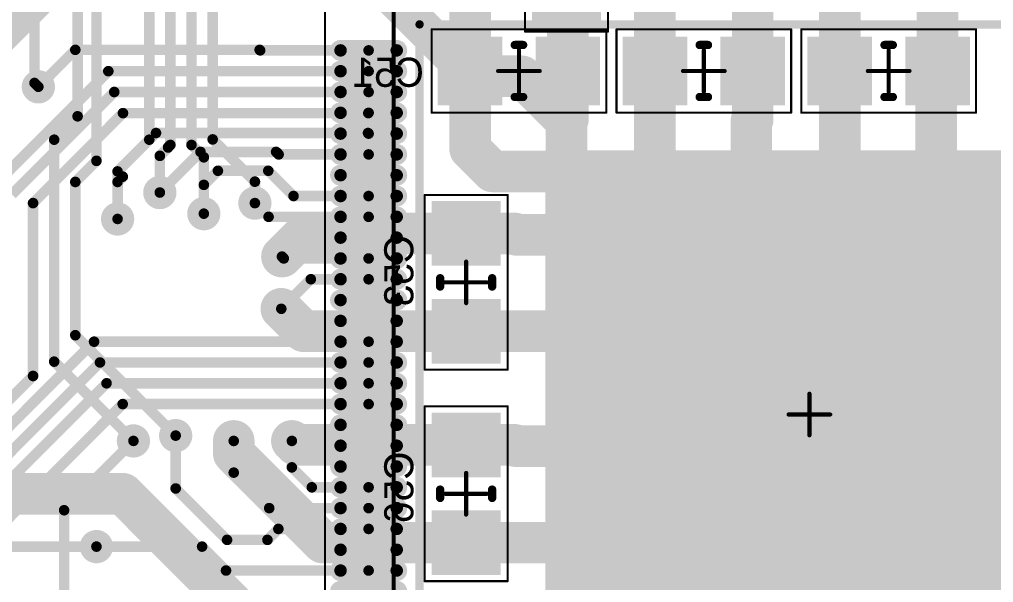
# Model space of a CAD drawing. Header units: millimetres. Extents: x 37 to 246, y 26 to 184.
# Drawn here: x 123.24 to 146.67, y 122.33 to 135.86 of the extents above; entities that cross this region are included whole.
import ezdxf

# ---------------------------------------------------------------- set-up
doc = ezdxf.new("R2010")
doc.units = ezdxf.units.MM
for name, color, linetype in [('BottomLayer', 5, 'Continuous'), ('BottomOverlay', 54, 'Continuous'), ('BottomPaste', 16, 'Continuous'), ('BottomSolder', 6, 'Continuous'), ('Mechanical13', 56, 'Continuous'), ('Mechanical15', 56, 'Continuous'), ('MultiLayer', 9, 'Continuous'), ('TopLayer', 1, 'Continuous'), ('TopOverlay', 2, 'Continuous'), ('TopPaste', 8, 'Continuous'), ('TopSolder', 216, 'Continuous'), ('ViaHoleLayer', 16, 'Continuous')]:
    doc.layers.add(name, color=color, linetype=linetype)

msp = doc.modelspace()

# ---------------------------------------------------------------- linework, layer by layer
at = {"layer": 'BottomLayer'}
for points, const_width in [([(126.873, 132.842), (126.873, 149.86)], 0.254), ([(127.381, 132.842), (127.381, 148.844)], 0.254), ([(123.606, 134.331), (123.606, 148.609)], 0.254), ([(127.889, 132.976), (127.889, 147.828)], 0.254), ([(126.365, 132.969), (126.365, 147.32)], 0.254), ([(125.095, 132.461), (125.095, 146.05)], 0.254), ([(124.641, 133.531), (124.641, 142.259)], 0.254), ([(145.32, 134.62), (145.32, 139.541)], 1), ([(140.875, 134.62), (140.875, 138.652)], 1), ([(138.525, 134.62), (138.525, 138.208)], 1), ([(142.97, 134.62), (142.97, 138.144)], 1), ([(134.08, 134.62), (134.08, 136.375)], 1), ([(136.43, 134.62), (136.43, 136.461)], 1), ([(134.08, 132.747), (134.08, 134.62)], 1), ([(136.43, 133.447), (136.43, 134.62)], 1), ([(138.525, 131.731), (138.525, 134.62)], 1), ([(140.875, 133.447), (140.875, 134.62)], 1), ([(142.97, 131.54), (142.97, 134.62)], 1), ([(145.288, 133.415), (145.288, 134.62)], 1), ([(123.606, 134.331), (123.698, 134.239)], 0.254), ([(136.398, 133.415), (136.43, 133.447)], 1), ([(140.843, 133.415), (140.875, 133.447)], 1), ([(124.079, 132.969), (124.641, 133.531)], 0.254), ([(124.079, 127.635), (124.079, 132.969)], 0.254), ([(125.603, 132.207), (126.365, 132.969)], 0.254), ([(127.889, 132.976), (128.905, 131.96)], 0.254), ([(134.08, 132.747), (134.62, 132.207)], 1), ([(126.619, 132.581), (126.819, 132.781)], 0.254), ([(126.819, 132.788), (126.873, 132.842)], 0.254), ([(126.819, 132.781), (126.819, 132.788)], 0.254), ([(127.381, 132.842), (127.677, 132.546)], 0.254), ([(124.587, 131.953), (125.095, 132.461)], 0.254), ([(126.619, 131.699), (126.619, 132.581)], 0.254), ([(127.677, 131.191), (127.677, 132.546)], 0.254), ([(134.62, 132.207), (136.271, 132.207)], 1), ([(125.603, 132.207), (125.73, 132.08)], 0.254), ([(125.603, 131.953), (125.73, 132.08)], 0.254), ([(124.587, 128.27), (124.587, 131.953)], 0.254), ([(125.603, 131.064), (125.603, 131.953)], 0.254), ([(128.905, 131.445), (128.905, 131.96)], 0.254), ([(129.555, 130.16), (130.111, 130.715)], 1), ([(130.111, 130.715), (133.985, 130.715)], 1), ([(133.985, 130.715), (135.158, 130.715)], 1), ([(135.158, 130.715), (135.19, 130.683)], 1), ([(129.54, 128.905), (130.08, 128.365)], 1), ([(130.08, 128.365), (133.985, 128.365)], 1), ([(133.985, 128.365), (136.811, 128.365)], 1), ([(124.587, 128.27), (127, 125.857)], 0.254), ([(124.079, 127.635), (125.984, 125.73)], 0.254), ([(128.397, 125.43), (128.397, 125.73)], 1), ([(129.794, 125.73), (129.889, 125.635)], 1), ([(129.889, 125.635), (133.985, 125.635)], 1), ([(133.985, 125.635), (135.158, 125.635)], 1), ([(135.158, 125.635), (135.19, 125.603)], 1), ([(128.397, 125.43), (130.542, 123.285)], 1), ([(119.253, 124.46), (125.73, 124.46)], 1), ([(125.73, 124.46), (128.397, 121.793)], 1), ([(130.542, 123.285), (133.985, 123.285)], 1), ([(133.985, 123.285), (136.239, 123.285)], 1), ([(118.999, 123.19), (125.095, 123.19)], 0.254)]:
    msp.add_lwpolyline(points, dxfattribs=dict(at, const_width=const_width))
for points, const_width in [([(133.83, 134.62, 1), (134.33, 134.62, 1)], 0.5), ([(133.83, 134.62, 1), (134.33, 134.62, 1)], 0.5), ([(136.18, 134.62, 1), (136.68, 134.62, 1)], 0.5), ([(136.18, 134.62, 1), (136.68, 134.62, 1)], 0.5), ([(138.275, 134.62, 1), (138.775, 134.62, 1)], 0.5), ([(138.275, 134.62, 1), (138.775, 134.62, 1)], 0.5), ([(140.625, 134.62, 1), (141.125, 134.62, 1)], 0.5), ([(140.625, 134.62, 1), (141.125, 134.62, 1)], 0.5), ([(142.72, 134.62, 1), (143.22, 134.62, 1)], 0.5), ([(142.72, 134.62, 1), (143.22, 134.62, 1)], 0.5), ([(145.038, 134.62, 1), (145.538, 134.62, 1)], 0.5), ([(145.07, 134.62, 1), (145.57, 134.62, 1)], 0.5), ([(123.498, 134.239, 1), (123.898, 134.239, 1)], 0.4), ([(123.542, 134.331, 1), (123.669, 134.331, 1)], 0.127), ([(123.542, 134.331, 1), (123.669, 134.331, 1)], 0.127), ([(123.635, 134.239, 1), (123.761, 134.239, 1)], 0.127), ([(136.148, 133.415, 1), (136.648, 133.415, 1)], 0.5), ([(136.18, 133.447, 1), (136.68, 133.447, 1)], 0.5), ([(136.18, 133.447, 1), (136.68, 133.447, 1)], 0.5), ([(136.198, 133.415, 1), (136.598, 133.415, 1)], 0.4), ([(140.593, 133.415, 1), (141.093, 133.415, 1)], 0.5), ([(140.625, 133.447, 1), (141.125, 133.447, 1)], 0.5), ([(140.625, 133.447, 1), (141.125, 133.447, 1)], 0.5), ([(140.643, 133.415, 1), (141.043, 133.415, 1)], 0.4), ([(145.038, 133.415, 1), (145.538, 133.415, 1)], 0.5), ([(145.088, 133.415, 1), (145.488, 133.415, 1)], 0.4), ([(124.578, 133.531, 1), (124.705, 133.531, 1)], 0.127), ([(124.578, 133.531, 1), (124.705, 133.531, 1)], 0.127), ([(124.016, 132.969, 1), (124.142, 132.969, 1)], 0.127), ([(124.016, 132.969, 1), (124.142, 132.969, 1)], 0.127), ([(126.302, 132.969, 1), (126.428, 132.969, 1)], 0.127), ([(126.302, 132.969, 1), (126.428, 132.969, 1)], 0.127), ([(127.826, 132.976, 1), (127.953, 132.976, 1)], 0.127), ([(127.826, 132.976, 1), (127.953, 132.976, 1)], 0.127), ([(133.83, 132.747, 1), (134.33, 132.747, 1)], 0.5), ([(133.83, 132.747, 1), (134.33, 132.747, 1)], 0.5), ([(126.755, 132.788, 1), (126.882, 132.788, 1)], 0.127), ([(126.755, 132.788, 1), (126.882, 132.788, 1)], 0.127), ([(126.755, 132.781, 1), (126.882, 132.781, 1)], 0.127), ([(126.755, 132.781, 1), (126.882, 132.781, 1)], 0.127), ([(126.809, 132.842, 1), (126.936, 132.842, 1)], 0.127), ([(126.809, 132.842, 1), (126.936, 132.842, 1)], 0.127), ([(127.317, 132.842, 1), (127.445, 132.842, 1)], 0.127), ([(127.317, 132.842, 1), (127.445, 132.842, 1)], 0.127), ([(125.031, 132.461, 1), (125.159, 132.461, 1)], 0.127), ([(125.031, 132.461, 1), (125.159, 132.461, 1)], 0.127), ([(126.555, 132.581, 1), (126.683, 132.581, 1)], 0.127), ([(126.555, 132.581, 1), (126.683, 132.581, 1)], 0.127), ([(127.614, 132.546, 1), (127.741, 132.546, 1)], 0.127), ([(127.614, 132.546, 1), (127.741, 132.546, 1)], 0.127), ([(134.37, 132.207, 1), (134.87, 132.207, 1)], 0.5), ([(134.37, 132.207, 1), (134.87, 132.207, 1)], 0.5), ([(136.021, 132.207, 1), (136.521, 132.207, 1)], 0.5), ([(125.54, 132.207, 1), (125.666, 132.207, 1)], 0.127), ([(125.54, 132.207, 1), (125.666, 132.207, 1)], 0.127), ([(125.666, 132.08, 1), (125.793, 132.08, 1)], 0.127), ([(125.666, 132.08, 1), (125.793, 132.08, 1)], 0.127), ([(138.275, 131.731, 1), (138.775, 131.731, 1)], 0.5), ([(124.523, 131.953, 1), (124.65, 131.953, 1)], 0.127), ([(124.523, 131.953, 1), (124.65, 131.953, 1)], 0.127), ([(125.54, 131.953, 1), (125.666, 131.953, 1)], 0.127), ([(125.54, 131.953, 1), (125.666, 131.953, 1)], 0.127), ([(126.419, 131.699, 1), (126.819, 131.699, 1)], 0.4), ([(128.841, 131.96, 1), (128.969, 131.96, 1)], 0.127), ([(128.841, 131.96, 1), (128.969, 131.96, 1)], 0.127), ([(142.72, 131.54, 1), (143.22, 131.54, 1)], 0.5), ([(126.555, 131.699, 1), (126.683, 131.699, 1)], 0.127), ([(128.705, 131.445, 1), (129.105, 131.445, 1)], 0.4), ([(125.403, 131.064, 1), (125.803, 131.064, 1)], 0.4), ([(127.477, 131.191, 1), (127.877, 131.191, 1)], 0.4), ([(128.841, 131.445, 1), (128.969, 131.445, 1)], 0.127), ([(125.54, 131.064, 1), (125.666, 131.064, 1)], 0.127), ([(127.614, 131.191, 1), (127.741, 131.191, 1)], 0.127), ([(129.861, 130.715, 1), (130.361, 130.715, 1)], 0.5), ([(129.861, 130.715, 1), (130.361, 130.715, 1)], 0.5), ([(133.735, 130.715, 1), (134.235, 130.715, 1)], 0.5), ([(133.735, 130.715, 1), (134.235, 130.715, 1)], 0.5), ([(134.908, 130.715, 1), (135.408, 130.715, 1)], 0.5), ([(134.908, 130.715, 1), (135.408, 130.715, 1)], 0.5), ([(134.94, 130.683, 1), (135.44, 130.683, 1)], 0.5), ([(134.99, 130.683, 1), (135.39, 130.683, 1)], 0.4), ([(129.305, 130.16, 1), (129.805, 130.16, 1)], 0.5), ([(129.355, 130.16, 1), (129.755, 130.16, 1)], 0.4), ([(129.29, 128.905, 1), (129.79, 128.905, 1)], 0.5), ([(129.34, 128.905, 1), (129.74, 128.905, 1)], 0.4), ([(129.83, 128.365, 1), (130.33, 128.365, 1)], 0.5), ([(129.83, 128.365, 1), (130.33, 128.365, 1)], 0.5), ([(133.735, 128.365, 1), (134.235, 128.365, 1)], 0.5), ([(133.735, 128.365, 1), (134.235, 128.365, 1)], 0.5), ([(136.561, 128.365, 1), (137.061, 128.365, 1)], 0.5), ([(124.523, 128.27, 1), (124.65, 128.27, 1)], 0.127), ([(124.523, 128.27, 1), (124.65, 128.27, 1)], 0.127), ([(124.016, 127.635, 1), (124.142, 127.635, 1)], 0.127), ([(124.016, 127.635, 1), (124.142, 127.635, 1)], 0.127), ([(126.8, 125.857, 1), (127.2, 125.857, 1)], 0.4), ([(125.784, 125.73, 1), (126.184, 125.73, 1)], 0.4), ([(128.147, 125.73, 1), (128.647, 125.73, 1)], 0.5), ([(128.197, 125.73, 1), (128.597, 125.73, 1)], 0.4), ([(129.544, 125.73, 1), (130.044, 125.73, 1)], 0.5), ([(129.639, 125.635, 1), (130.139, 125.635, 1)], 0.5), ([(129.639, 125.635, 1), (130.139, 125.635, 1)], 0.5), ([(129.594, 125.73, 1), (129.994, 125.73, 1)], 0.4), ([(133.735, 125.635, 1), (134.235, 125.635, 1)], 0.5), ([(133.735, 125.635, 1), (134.235, 125.635, 1)], 0.5), ([(134.908, 125.635, 1), (135.408, 125.635, 1)], 0.5), ([(134.908, 125.635, 1), (135.408, 125.635, 1)], 0.5), ([(134.94, 125.603, 1), (135.44, 125.603, 1)], 0.5), ([(125.921, 125.73, 1), (126.047, 125.73, 1)], 0.127), ([(126.936, 125.857, 1), (127.064, 125.857, 1)], 0.127), ([(128.147, 125.43, 1), (128.647, 125.43, 1)], 0.5), ([(128.147, 125.43, 1), (128.647, 125.43, 1)], 0.5), ([(134.99, 125.603, 1), (135.39, 125.603, 1)], 0.4), ([(125.48, 124.46, 1), (125.98, 124.46, 1)], 0.5), ([(125.48, 124.46, 1), (125.98, 124.46, 1)], 0.5), ([(130.292, 123.285, 1), (130.792, 123.285, 1)], 0.5), ([(130.292, 123.285, 1), (130.792, 123.285, 1)], 0.5), ([(133.735, 123.285, 1), (134.235, 123.285, 1)], 0.5), ([(133.735, 123.285, 1), (134.235, 123.285, 1)], 0.5), ([(135.989, 123.285, 1), (136.489, 123.285, 1)], 0.5), ([(124.895, 123.19, 1), (125.295, 123.19, 1)], 0.4), ([(125.031, 123.19, 1), (125.159, 123.19, 1)], 0.127)]:
    msp.add_lwpolyline(points, format="xyb", close=True, dxfattribs=dict(at, const_width=const_width))
for points in [[(135.673, 135.818), (137.123, 135.818), (135.673, 137.168), (137.123, 137.168)], [(133.405, 135.345), (133.405, 133.895), (134.755, 135.345), (134.755, 133.895)], [(135.755, 135.345), (135.755, 133.895), (137.105, 135.345), (137.105, 133.895)], [(137.85, 135.345), (137.85, 133.895), (139.2, 135.345), (139.2, 133.895)], [(140.2, 135.345), (140.2, 133.895), (141.55, 135.345), (141.55, 133.895)], [(142.295, 135.345), (142.295, 133.895), (143.645, 135.345), (143.645, 133.895)], [(144.645, 135.345), (144.645, 133.895), (145.995, 135.345), (145.995, 133.895)], [(135.89, 120.015), (148.59, 120.015), (135.89, 132.715), (148.59, 132.715)], [(133.26, 130.04), (134.71, 130.04), (133.26, 131.39), (134.71, 131.39)], [(133.26, 127.69), (134.71, 127.69), (133.26, 129.04), (134.71, 129.04)], [(134.71, 126.31), (133.26, 126.31), (134.71, 124.96), (133.26, 124.96)], [(134.71, 123.96), (133.26, 123.96), (134.71, 122.61), (133.26, 122.61)]]:
    msp.add_solid(points, dxfattribs=at)
at = {"layer": 'BottomOverlay', "const_width": 0.2}
for points in [[(135.155, 135.245), (135.355, 135.245)], [(139.6, 135.245), (139.8, 135.245)], [(144.045, 135.245), (144.245, 135.245)], [(135.155, 133.995), (135.355, 133.995)], [(139.6, 133.995), (139.8, 133.995)], [(144.045, 133.995), (144.245, 133.995)], [(133.36, 129.44), (133.36, 129.64)], [(134.61, 129.44), (134.61, 129.64)], [(133.36, 124.36), (133.36, 124.56)], [(134.61, 124.36), (134.61, 124.56)]]:
    msp.add_lwpolyline(points, dxfattribs=at)
at = {"layer": 'BottomOverlay', "const_width": 0.1}
for points in [[(135.105, 135.245, 1), (135.205, 135.245, 1)], [(135.305, 135.245, 1), (135.405, 135.245, 1)], [(139.55, 135.245, 1), (139.65, 135.245, 1)], [(139.75, 135.245, 1), (139.85, 135.245, 1)], [(143.995, 135.245, 1), (144.095, 135.245, 1)], [(144.195, 135.245, 1), (144.295, 135.245, 1)], [(135.105, 133.995, 1), (135.205, 133.995, 1)], [(135.305, 133.995, 1), (135.405, 133.995, 1)], [(139.55, 133.995, 1), (139.65, 133.995, 1)], [(139.75, 133.995, 1), (139.85, 133.995, 1)], [(143.995, 133.995, 1), (144.095, 133.995, 1)], [(144.195, 133.995, 1), (144.295, 133.995, 1)], [(133.31, 129.64, 1), (133.41, 129.64, 1)], [(133.31, 129.44, 1), (133.41, 129.44, 1)], [(134.56, 129.64, 1), (134.66, 129.64, 1)], [(134.56, 129.44, 1), (134.66, 129.44, 1)], [(133.31, 124.56, 1), (133.41, 124.56, 1)], [(134.56, 124.56, 1), (134.66, 124.56, 1)], [(133.31, 124.36, 1), (133.41, 124.36, 1)], [(134.56, 124.36, 1), (134.66, 124.36, 1)]]:
    msp.add_lwpolyline(points, format="xyb", close=True, dxfattribs=at)
at = {"layer": 'BottomPaste'}
for points in [[(135.673, 135.818), (137.123, 135.818), (135.673, 137.168), (137.123, 137.168)], [(133.405, 135.345), (133.405, 133.895), (134.755, 135.345), (134.755, 133.895)], [(135.755, 135.345), (135.755, 133.895), (137.105, 135.345), (137.105, 133.895)], [(137.85, 135.345), (137.85, 133.895), (139.2, 135.345), (139.2, 133.895)], [(140.2, 135.345), (140.2, 133.895), (141.55, 135.345), (141.55, 133.895)], [(142.295, 135.345), (142.295, 133.895), (143.645, 135.345), (143.645, 133.895)], [(144.645, 135.345), (144.645, 133.895), (145.995, 135.345), (145.995, 133.895)], [(133.26, 130.04), (134.71, 130.04), (133.26, 131.39), (134.71, 131.39)], [(133.26, 127.69), (134.71, 127.69), (133.26, 129.04), (134.71, 129.04)], [(134.71, 126.31), (133.26, 126.31), (134.71, 124.96), (133.26, 124.96)], [(134.71, 123.96), (133.26, 123.96), (134.71, 122.61), (133.26, 122.61)]]:
    msp.add_solid(points, dxfattribs=at)
at = {"layer": 'BottomSolder'}
for points in [[(135.571, 135.716), (137.225, 135.716), (135.571, 137.27), (137.225, 137.27)], [(133.303, 135.447), (133.303, 133.793), (134.857, 135.447), (134.857, 133.793)], [(135.653, 135.447), (135.653, 133.793), (137.207, 135.447), (137.207, 133.793)], [(137.748, 135.447), (137.748, 133.793), (139.302, 135.447), (139.302, 133.793)], [(140.098, 135.447), (140.098, 133.793), (141.652, 135.447), (141.652, 133.793)], [(142.193, 135.447), (142.193, 133.793), (143.747, 135.447), (143.747, 133.793)], [(144.543, 135.447), (144.543, 133.793), (146.097, 135.447), (146.097, 133.793)], [(133.158, 129.938), (134.812, 129.938), (133.158, 131.492), (134.812, 131.492)], [(133.158, 127.588), (134.812, 127.588), (133.158, 129.142), (134.812, 129.142)], [(134.812, 126.412), (133.158, 126.412), (134.812, 124.858), (133.158, 124.858)], [(134.812, 124.062), (133.158, 124.062), (134.812, 122.508), (133.158, 122.508)]]:
    msp.add_solid(points, dxfattribs=at)
at = {"layer": 'Mechanical13', "const_width": 0.1}
msp.add_lwpolyline([(132.24, 116.365), (132.24, 136.365)], dxfattribs=at)
at = {"layer": 'Mechanical15'}
for points, const_width in [([(135.398, 135.568), (135.398, 139.768)], 0.05), ([(137.398, 135.568), (137.398, 139.768)], 0.05), ([(130.59, 114.715), (130.59, 138.015)], 0.05), ([(133.155, 135.62), (137.355, 135.62)], 0.05), ([(133.155, 133.62), (133.155, 135.62)], 0.05), ([(137.355, 133.62), (137.355, 135.62)], 0.05), ([(137.6, 135.62), (141.8, 135.62)], 0.05), ([(137.6, 133.62), (137.6, 135.62)], 0.05), ([(141.8, 133.62), (141.8, 135.62)], 0.05), ([(142.045, 135.62), (146.245, 135.62)], 0.05), ([(142.045, 133.62), (142.045, 135.62)], 0.05), ([(146.245, 133.62), (146.245, 135.62)], 0.05), ([(135.398, 135.568), (137.398, 135.568)], 0.05), ([(135.255, 134.12), (135.255, 135.12)], 0.1), ([(139.7, 134.12), (139.7, 135.12)], 0.1), ([(144.145, 134.12), (144.145, 135.12)], 0.1), ([(134.755, 134.62), (135.755, 134.62)], 0.1), ([(139.2, 134.62), (140.2, 134.62)], 0.1), ([(143.645, 134.62), (144.645, 134.62)], 0.1), ([(133.155, 133.62), (137.355, 133.62)], 0.05), ([(137.6, 133.62), (141.8, 133.62)], 0.05), ([(142.045, 133.62), (146.245, 133.62)], 0.05), ([(132.985, 127.44), (132.985, 131.64)], 0.05), ([(132.985, 131.64), (134.985, 131.64)], 0.05), ([(134.985, 127.44), (134.985, 131.64)], 0.05), ([(133.985, 129.04), (133.985, 130.04)], 0.1), ([(133.485, 129.54), (134.485, 129.54)], 0.1), ([(132.985, 127.44), (134.985, 127.44)], 0.05), ([(142.24, 125.865), (142.24, 126.865)], 0.1), ([(132.985, 122.36), (132.985, 126.56)], 0.05), ([(132.985, 126.56), (134.985, 126.56)], 0.05), ([(134.985, 122.36), (134.985, 126.56)], 0.05), ([(141.74, 126.365), (142.74, 126.365)], 0.1), ([(133.985, 123.96), (133.985, 124.96)], 0.1), ([(133.485, 124.46), (134.485, 124.46)], 0.1), ([(132.985, 122.36), (134.985, 122.36)], 0.05)]:
    msp.add_lwpolyline(points, dxfattribs=dict(at, const_width=const_width))
for points, const_width in [([(133.143, 135.62, 1), (133.168, 135.62, 1)], 0.025), ([(133.143, 135.62, 1), (133.168, 135.62, 1)], 0.025), ([(137.343, 135.62, 1), (137.368, 135.62, 1)], 0.025), ([(137.343, 135.62, 1), (137.368, 135.62, 1)], 0.025), ([(137.588, 135.62, 1), (137.613, 135.62, 1)], 0.025), ([(137.588, 135.62, 1), (137.613, 135.62, 1)], 0.025), ([(141.788, 135.62, 1), (141.813, 135.62, 1)], 0.025), ([(141.788, 135.62, 1), (141.813, 135.62, 1)], 0.025), ([(142.033, 135.62, 1), (142.058, 135.62, 1)], 0.025), ([(142.033, 135.62, 1), (142.058, 135.62, 1)], 0.025), ([(146.233, 135.62, 1), (146.258, 135.62, 1)], 0.025), ([(146.233, 135.62, 1), (146.258, 135.62, 1)], 0.025), ([(135.386, 135.568, 1), (135.41, 135.568, 1)], 0.025), ([(135.386, 135.568, 1), (135.41, 135.568, 1)], 0.025), ([(137.386, 135.568, 1), (137.41, 135.568, 1)], 0.025), ([(137.386, 135.568, 1), (137.41, 135.568, 1)], 0.025), ([(135.23, 135.12, 1), (135.28, 135.12, 1)], 0.05), ([(139.675, 135.12, 1), (139.725, 135.12, 1)], 0.05), ([(144.12, 135.12, 1), (144.17, 135.12, 1)], 0.05), ([(134.73, 134.62, 1), (134.78, 134.62, 1)], 0.05), ([(135.73, 134.62, 1), (135.78, 134.62, 1)], 0.05), ([(139.175, 134.62, 1), (139.225, 134.62, 1)], 0.05), ([(140.175, 134.62, 1), (140.225, 134.62, 1)], 0.05), ([(143.62, 134.62, 1), (143.67, 134.62, 1)], 0.05), ([(144.62, 134.62, 1), (144.67, 134.62, 1)], 0.05), ([(135.23, 134.12, 1), (135.28, 134.12, 1)], 0.05), ([(139.675, 134.12, 1), (139.725, 134.12, 1)], 0.05), ([(144.12, 134.12, 1), (144.17, 134.12, 1)], 0.05), ([(133.143, 133.62, 1), (133.168, 133.62, 1)], 0.025), ([(133.143, 133.62, 1), (133.168, 133.62, 1)], 0.025), ([(137.343, 133.62, 1), (137.368, 133.62, 1)], 0.025), ([(137.343, 133.62, 1), (137.368, 133.62, 1)], 0.025), ([(137.588, 133.62, 1), (137.613, 133.62, 1)], 0.025), ([(137.588, 133.62, 1), (137.613, 133.62, 1)], 0.025), ([(141.788, 133.62, 1), (141.813, 133.62, 1)], 0.025), ([(141.788, 133.62, 1), (141.813, 133.62, 1)], 0.025), ([(142.033, 133.62, 1), (142.058, 133.62, 1)], 0.025), ([(142.033, 133.62, 1), (142.058, 133.62, 1)], 0.025), ([(146.233, 133.62, 1), (146.258, 133.62, 1)], 0.025), ([(146.233, 133.62, 1), (146.258, 133.62, 1)], 0.025), ([(132.973, 131.64, 1), (132.997, 131.64, 1)], 0.025), ([(132.973, 131.64, 1), (132.997, 131.64, 1)], 0.025), ([(134.973, 131.64, 1), (134.997, 131.64, 1)], 0.025), ([(134.973, 131.64, 1), (134.997, 131.64, 1)], 0.025), ([(133.96, 130.04, 1), (134.01, 130.04, 1)], 0.05), ([(133.46, 129.54, 1), (133.51, 129.54, 1)], 0.05), ([(134.46, 129.54, 1), (134.51, 129.54, 1)], 0.05), ([(133.96, 129.04, 1), (134.01, 129.04, 1)], 0.05), ([(132.973, 127.44, 1), (132.997, 127.44, 1)], 0.025), ([(132.973, 127.44, 1), (132.997, 127.44, 1)], 0.025), ([(134.973, 127.44, 1), (134.997, 127.44, 1)], 0.025), ([(134.973, 127.44, 1), (134.997, 127.44, 1)], 0.025), ([(142.215, 126.865, 1), (142.265, 126.865, 1)], 0.05), ([(132.973, 126.56, 1), (132.997, 126.56, 1)], 0.025), ([(132.973, 126.56, 1), (132.997, 126.56, 1)], 0.025), ([(134.973, 126.56, 1), (134.997, 126.56, 1)], 0.025), ([(134.973, 126.56, 1), (134.997, 126.56, 1)], 0.025), ([(141.715, 126.365, 1), (141.765, 126.365, 1)], 0.05), ([(142.715, 126.365, 1), (142.765, 126.365, 1)], 0.05), ([(142.215, 125.865, 1), (142.265, 125.865, 1)], 0.05), ([(133.96, 124.96, 1), (134.01, 124.96, 1)], 0.05), ([(133.46, 124.46, 1), (133.51, 124.46, 1)], 0.05), ([(134.46, 124.46, 1), (134.51, 124.46, 1)], 0.05), ([(133.96, 123.96, 1), (134.01, 123.96, 1)], 0.05), ([(132.973, 122.36, 1), (132.997, 122.36, 1)], 0.025), ([(132.973, 122.36, 1), (132.997, 122.36, 1)], 0.025), ([(134.973, 122.36, 1), (134.997, 122.36, 1)], 0.025), ([(134.973, 122.36, 1), (134.997, 122.36, 1)], 0.025)]:
    msp.add_lwpolyline(points, format="xyb", close=True, dxfattribs=dict(at, const_width=const_width))
at = {"layer": 'MultiLayer', "const_width": 0.4}
for points in [[(123.498, 134.239, 1), (123.898, 134.239, 1)], [(136.198, 133.415, 1), (136.598, 133.415, 1)], [(140.643, 133.415, 1), (141.043, 133.415, 1)], [(145.088, 133.415, 1), (145.488, 133.415, 1)], [(126.419, 131.699, 1), (126.819, 131.699, 1)], [(128.705, 131.445, 1), (129.105, 131.445, 1)], [(125.403, 131.064, 1), (125.803, 131.064, 1)], [(127.477, 131.191, 1), (127.877, 131.191, 1)], [(134.99, 130.683, 1), (135.39, 130.683, 1)], [(129.355, 130.16, 1), (129.755, 130.16, 1)], [(129.34, 128.905, 1), (129.74, 128.905, 1)], [(126.8, 125.857, 1), (127.2, 125.857, 1)], [(125.784, 125.73, 1), (126.184, 125.73, 1)], [(128.197, 125.73, 1), (128.597, 125.73, 1)], [(129.594, 125.73, 1), (129.994, 125.73, 1)], [(134.99, 125.603, 1), (135.39, 125.603, 1)], [(124.895, 123.19, 1), (125.295, 123.19, 1)]]:
    msp.add_lwpolyline(points, format="xyb", close=True, dxfattribs=at)
at = {"layer": 'TopLayer'}
for points, const_width in [([(121.666, 134.366), (125.095, 137.795)], 0.9), ([(130.81, 137.795), (134.112, 134.493)], 0.9), ([(123.698, 134.239), (124.587, 135.128)], 0.254), ([(124.587, 135.128), (129.019, 135.128)], 0.254), ([(129.019, 135.128), (129.032, 135.115)], 0.254), ([(129.032, 135.115), (131.64, 135.115)], 0.254), ([(132.315, 135.115), (130.965, 135.115)], 0.3), ([(134.112, 134.493), (135.32, 134.493)], 1), ([(135.32, 134.493), (136.398, 133.415)], 1), ([(122.609, 131.843), (125.381, 134.615)], 0.254), ([(125.381, 134.615), (131.64, 134.615)], 0.254), ([(132.315, 134.615), (130.965, 134.615)], 0.3), ([(123.063, 131.655), (125.523, 134.115)], 0.254), ([(125.523, 134.115), (131.64, 134.115)], 0.254), ([(132.315, 134.115), (130.965, 134.115)], 0.3), ([(132.315, 133.615), (130.965, 133.615)], 0.3), ([(136.398, 131.699), (136.398, 133.415)], 1), ([(140.843, 131.953), (140.843, 133.415)], 1), ([(145.288, 132.207), (145.288, 133.415)], 1), ([(123.571, 131.445), (125.733, 133.607)], 0.254), ([(125.733, 133.607), (131.632, 133.607)], 0.254), ([(131.632, 133.607), (131.64, 133.615)], 0.254), ([(125.603, 132.207), (126.526, 133.13)], 0.254), ([(126.526, 133.13), (131.625, 133.13)], 0.254), ([(132.315, 133.115), (130.965, 133.115)], 0.3), ([(131.625, 133.13), (131.64, 133.115)], 0.254), ([(126.619, 131.699), (127.596, 132.676)], 0.254), ([(127.596, 132.676), (129.415, 132.676)], 0.254), ([(129.415, 132.676), (129.476, 132.615)], 0.254), ([(129.476, 132.615), (131.64, 132.615)], 0.254), ([(132.315, 132.615), (130.965, 132.615)], 0.3), ([(127.677, 131.883), (128.016, 132.222)], 0.254), ([(128.016, 132.222), (129.227, 132.222)], 0.254), ([(129.227, 132.222), (129.834, 131.615)], 0.254), ([(125.603, 131.064), (125.603, 132.207)], 0.254), ([(132.315, 132.115), (130.965, 132.115)], 0.3), ([(127.677, 131.191), (127.677, 131.883)], 0.254), ([(129.834, 131.615), (131.64, 131.615)], 0.254), ([(132.315, 131.615), (130.965, 131.615)], 0.3), ([(123.571, 127.291), (123.571, 131.445)], 0.254), ([(128.905, 131.445), (129.235, 131.115)], 0.254), ([(129.235, 131.115), (131.64, 131.115)], 0.254), ([(132.315, 131.115), (130.965, 131.115)], 0.3), ([(135.19, 130.683), (136.652, 130.683)], 1), ([(132.315, 130.615), (130.965, 130.615)], 0.3), ([(129.555, 130.16), (129.6, 130.115)], 0.254), ([(129.6, 130.115), (131.64, 130.115)], 0.254), ([(132.315, 130.115), (130.965, 130.115)], 0.3), ([(132.315, 129.615), (130.965, 129.615)], 0.3), ([(129.54, 128.905), (130.25, 129.615)], 0.254), ([(130.25, 129.615), (131.64, 129.615)], 0.254), ([(132.315, 129.115), (130.965, 129.115)], 0.3), ([(132.315, 128.615), (130.965, 128.615)], 0.3), ([(118.062, 121.139), (125.038, 128.115)], 0.254), ([(125.038, 128.115), (131.64, 128.115)], 0.254), ([(132.315, 128.115), (130.965, 128.115)], 0.3), ([(118.215, 120.65), (125.18, 127.615)], 0.254), ([(125.18, 127.615), (131.64, 127.615)], 0.254), ([(132.315, 127.615), (130.965, 127.615)], 0.3), ([(117.873, 121.593), (123.571, 127.291)], 0.254), ([(118.237, 120.015), (125.337, 127.115)], 0.254), ([(125.337, 127.115), (131.64, 127.115)], 0.254), ([(132.315, 127.115), (130.965, 127.115)], 0.3), ([(118.491, 119.38), (125.726, 126.615)], 0.254), ([(125.726, 126.615), (131.64, 126.615)], 0.254), ([(132.315, 126.615), (130.965, 126.615)], 0.3), ([(132.315, 126.115), (130.965, 126.115)], 0.3), ([(135.19, 125.603), (137.16, 125.603)], 1), ([(124.318, 124.064), (125.984, 125.73)], 0.254), ([(127, 124.587), (127, 125.857)], 0.254), ([(128.397, 124.968), (128.397, 125.73)], 0.254), ([(129.794, 125.095), (129.794, 125.73)], 0.254), ([(132.315, 125.615), (130.965, 125.615)], 0.3), ([(128.397, 124.968), (129.25, 124.115)], 0.254), ([(129.794, 125.095), (130.274, 124.615)], 0.254), ([(132.315, 125.115), (130.965, 125.115)], 0.3), ([(127, 124.587), (128.235, 123.352)], 0.254), ([(130.274, 124.615), (131.64, 124.615)], 0.254), ([(132.315, 124.615), (130.965, 124.615)], 0.3), ([(124.318, 119.141), (124.318, 124.064)], 0.254), ([(129.25, 124.115), (131.64, 124.115)], 0.254), ([(132.315, 124.115), (130.965, 124.115)], 0.3), ([(129.206, 123.352), (129.469, 123.615)], 0.254), ([(129.469, 123.615), (131.64, 123.615)], 0.254), ([(132.315, 123.615), (130.965, 123.615)], 0.3), ([(128.235, 123.352), (129.206, 123.352)], 0.254), ([(125.095, 123.19), (127.635, 123.19)], 0.254), ([(127.635, 123.19), (128.21, 122.615)], 0.254), ([(132.315, 123.115), (130.965, 123.115)], 0.3), ([(128.21, 122.615), (131.64, 122.615)], 0.254), ([(132.315, 122.615), (130.965, 122.615)], 0.3)]:
    msp.add_lwpolyline(points, dxfattribs=dict(at, const_width=const_width))
for points, const_width in [([(124.523, 135.128, 1), (124.65, 135.128, 1)], 0.127), ([(124.523, 135.128, 1), (124.65, 135.128, 1)], 0.127), ([(128.956, 135.128, 1), (129.083, 135.128, 1)], 0.127), ([(128.956, 135.128, 1), (129.083, 135.128, 1)], 0.127), ([(128.969, 135.115, 1), (129.095, 135.115, 1)], 0.127), ([(128.969, 135.115, 1), (129.095, 135.115, 1)], 0.127), ([(130.89, 135.115, 1), (131.04, 135.115, 1)], 0.15), ([(131.576, 135.115, 1), (131.703, 135.115, 1)], 0.127), ([(132.24, 135.115, 1), (132.39, 135.115, 1)], 0.15), ([(133.862, 134.493, 1), (134.362, 134.493, 1)], 0.5), ([(133.887, 134.493, 1), (134.337, 134.493, 1)], 0.45), ([(135.07, 134.493, 1), (135.57, 134.493, 1)], 0.5), ([(135.07, 134.493, 1), (135.57, 134.493, 1)], 0.5), ([(125.317, 134.615, 1), (125.444, 134.615, 1)], 0.127), ([(125.317, 134.615, 1), (125.444, 134.615, 1)], 0.127), ([(130.89, 134.615, 1), (131.04, 134.615, 1)], 0.15), ([(131.576, 134.615, 1), (131.703, 134.615, 1)], 0.127), ([(132.24, 134.615, 1), (132.39, 134.615, 1)], 0.15), ([(123.498, 134.239, 1), (123.898, 134.239, 1)], 0.4), ([(123.635, 134.239, 1), (123.761, 134.239, 1)], 0.127), ([(125.459, 134.115, 1), (125.586, 134.115, 1)], 0.127), ([(125.459, 134.115, 1), (125.586, 134.115, 1)], 0.127), ([(130.89, 134.115, 1), (131.04, 134.115, 1)], 0.15), ([(131.576, 134.115, 1), (131.703, 134.115, 1)], 0.127), ([(132.24, 134.115, 1), (132.39, 134.115, 1)], 0.15), ([(130.89, 133.615, 1), (131.04, 133.615, 1)], 0.15), ([(132.24, 133.615, 1), (132.39, 133.615, 1)], 0.15), ([(136.148, 133.415, 1), (136.648, 133.415, 1)], 0.5), ([(136.148, 133.415, 1), (136.648, 133.415, 1)], 0.5), ([(136.198, 133.415, 1), (136.598, 133.415, 1)], 0.4), ([(140.593, 133.415, 1), (141.093, 133.415, 1)], 0.5), ([(140.643, 133.415, 1), (141.043, 133.415, 1)], 0.4), ([(145.038, 133.415, 1), (145.538, 133.415, 1)], 0.5), ([(145.088, 133.415, 1), (145.488, 133.415, 1)], 0.4), ([(125.669, 133.607, 1), (125.796, 133.607, 1)], 0.127), ([(125.669, 133.607, 1), (125.796, 133.607, 1)], 0.127), ([(131.568, 133.607, 1), (131.695, 133.607, 1)], 0.127), ([(131.568, 133.607, 1), (131.695, 133.607, 1)], 0.127), ([(131.576, 133.615, 1), (131.703, 133.615, 1)], 0.127), ([(126.463, 133.13, 1), (126.59, 133.13, 1)], 0.127), ([(126.463, 133.13, 1), (126.59, 133.13, 1)], 0.127), ([(130.89, 133.115, 1), (131.04, 133.115, 1)], 0.15), ([(131.561, 133.13, 1), (131.688, 133.13, 1)], 0.127), ([(131.561, 133.13, 1), (131.688, 133.13, 1)], 0.127), ([(131.576, 133.115, 1), (131.703, 133.115, 1)], 0.127), ([(132.24, 133.115, 1), (132.39, 133.115, 1)], 0.15), ([(127.533, 132.676, 1), (127.66, 132.676, 1)], 0.127), ([(127.533, 132.676, 1), (127.66, 132.676, 1)], 0.127), ([(129.351, 132.676, 1), (129.478, 132.676, 1)], 0.127), ([(129.351, 132.676, 1), (129.478, 132.676, 1)], 0.127), ([(129.412, 132.615, 1), (129.539, 132.615, 1)], 0.127), ([(129.412, 132.615, 1), (129.539, 132.615, 1)], 0.127), ([(130.89, 132.615, 1), (131.04, 132.615, 1)], 0.15), ([(131.576, 132.615, 1), (131.703, 132.615, 1)], 0.127), ([(132.24, 132.615, 1), (132.39, 132.615, 1)], 0.15), ([(145.038, 132.207, 1), (145.538, 132.207, 1)], 0.5), ([(127.953, 132.222, 1), (128.079, 132.222, 1)], 0.127), ([(127.953, 132.222, 1), (128.079, 132.222, 1)], 0.127), ([(129.163, 132.222, 1), (129.29, 132.222, 1)], 0.127), ([(129.163, 132.222, 1), (129.29, 132.222, 1)], 0.127), ([(140.593, 131.953, 1), (141.093, 131.953, 1)], 0.5), ([(125.54, 132.207, 1), (125.666, 132.207, 1)], 0.127), ([(125.54, 132.207, 1), (125.666, 132.207, 1)], 0.127), ([(130.89, 132.115, 1), (131.04, 132.115, 1)], 0.15), ([(132.24, 132.115, 1), (132.39, 132.115, 1)], 0.15), ([(136.148, 131.699, 1), (136.648, 131.699, 1)], 0.5), ([(126.419, 131.699, 1), (126.819, 131.699, 1)], 0.4), ([(127.614, 131.883, 1), (127.741, 131.883, 1)], 0.127), ([(127.614, 131.883, 1), (127.741, 131.883, 1)], 0.127), ([(126.555, 131.699, 1), (126.683, 131.699, 1)], 0.127), ([(128.705, 131.445, 1), (129.105, 131.445, 1)], 0.4), ([(129.77, 131.615, 1), (129.897, 131.615, 1)], 0.127), ([(129.77, 131.615, 1), (129.897, 131.615, 1)], 0.127), ([(130.89, 131.615, 1), (131.04, 131.615, 1)], 0.15), ([(131.576, 131.615, 1), (131.703, 131.615, 1)], 0.127), ([(132.24, 131.615, 1), (132.39, 131.615, 1)], 0.15), ([(123.507, 131.445, 1), (123.635, 131.445, 1)], 0.127), ([(123.507, 131.445, 1), (123.635, 131.445, 1)], 0.127), ([(125.403, 131.064, 1), (125.803, 131.064, 1)], 0.4), ([(127.477, 131.191, 1), (127.877, 131.191, 1)], 0.4), ([(128.841, 131.445, 1), (128.969, 131.445, 1)], 0.127), ([(125.54, 131.064, 1), (125.666, 131.064, 1)], 0.127), ([(127.614, 131.191, 1), (127.741, 131.191, 1)], 0.127), ([(129.171, 131.115, 1), (129.298, 131.115, 1)], 0.127), ([(129.171, 131.115, 1), (129.298, 131.115, 1)], 0.127), ([(130.89, 131.115, 1), (131.04, 131.115, 1)], 0.15), ([(131.576, 131.115, 1), (131.703, 131.115, 1)], 0.127), ([(132.24, 131.115, 1), (132.39, 131.115, 1)], 0.15), ([(134.94, 130.683, 1), (135.44, 130.683, 1)], 0.5), ([(136.402, 130.683, 1), (136.902, 130.683, 1)], 0.5), ([(134.99, 130.683, 1), (135.39, 130.683, 1)], 0.4), ([(130.89, 130.615, 1), (131.04, 130.615, 1)], 0.15), ([(132.24, 130.615, 1), (132.39, 130.615, 1)], 0.15), ([(129.355, 130.16, 1), (129.755, 130.16, 1)], 0.4), ([(129.492, 130.16, 1), (129.619, 130.16, 1)], 0.127), ([(129.536, 130.115, 1), (129.663, 130.115, 1)], 0.127), ([(129.536, 130.115, 1), (129.663, 130.115, 1)], 0.127), ([(130.89, 130.115, 1), (131.04, 130.115, 1)], 0.15), ([(131.576, 130.115, 1), (131.703, 130.115, 1)], 0.127), ([(132.24, 130.115, 1), (132.39, 130.115, 1)], 0.15), ([(130.89, 129.615, 1), (131.04, 129.615, 1)], 0.15), ([(132.24, 129.615, 1), (132.39, 129.615, 1)], 0.15), ([(130.187, 129.615, 1), (130.314, 129.615, 1)], 0.127), ([(130.187, 129.615, 1), (130.314, 129.615, 1)], 0.127), ([(131.576, 129.615, 1), (131.703, 129.615, 1)], 0.127), ([(129.34, 128.905, 1), (129.74, 128.905, 1)], 0.4), ([(130.89, 129.115, 1), (131.04, 129.115, 1)], 0.15), ([(132.24, 129.115, 1), (132.39, 129.115, 1)], 0.15), ([(129.476, 128.905, 1), (129.603, 128.905, 1)], 0.127), ([(130.89, 128.615, 1), (131.04, 128.615, 1)], 0.15), ([(132.24, 128.615, 1), (132.39, 128.615, 1)], 0.15), ([(124.974, 128.115, 1), (125.101, 128.115, 1)], 0.127), ([(124.974, 128.115, 1), (125.101, 128.115, 1)], 0.127), ([(130.89, 128.115, 1), (131.04, 128.115, 1)], 0.15), ([(131.576, 128.115, 1), (131.703, 128.115, 1)], 0.127), ([(132.24, 128.115, 1), (132.39, 128.115, 1)], 0.15), ([(125.116, 127.615, 1), (125.243, 127.615, 1)], 0.127), ([(125.116, 127.615, 1), (125.243, 127.615, 1)], 0.127), ([(130.89, 127.615, 1), (131.04, 127.615, 1)], 0.15), ([(131.576, 127.615, 1), (131.703, 127.615, 1)], 0.127), ([(132.24, 127.615, 1), (132.39, 127.615, 1)], 0.15), ([(123.507, 127.291, 1), (123.635, 127.291, 1)], 0.127), ([(123.507, 127.291, 1), (123.635, 127.291, 1)], 0.127), ([(125.274, 127.115, 1), (125.401, 127.115, 1)], 0.127), ([(125.274, 127.115, 1), (125.401, 127.115, 1)], 0.127), ([(130.89, 127.115, 1), (131.04, 127.115, 1)], 0.15), ([(131.576, 127.115, 1), (131.703, 127.115, 1)], 0.127), ([(132.24, 127.115, 1), (132.39, 127.115, 1)], 0.15), ([(125.663, 126.615, 1), (125.79, 126.615, 1)], 0.127), ([(125.663, 126.615, 1), (125.79, 126.615, 1)], 0.127), ([(130.89, 126.615, 1), (131.04, 126.615, 1)], 0.15), ([(131.576, 126.615, 1), (131.703, 126.615, 1)], 0.127), ([(132.24, 126.615, 1), (132.39, 126.615, 1)], 0.15), ([(126.8, 125.857, 1), (127.2, 125.857, 1)], 0.4), ([(130.89, 126.115, 1), (131.04, 126.115, 1)], 0.15), ([(132.24, 126.115, 1), (132.39, 126.115, 1)], 0.15), ([(125.784, 125.73, 1), (126.184, 125.73, 1)], 0.4), ([(128.197, 125.73, 1), (128.597, 125.73, 1)], 0.4), ([(129.594, 125.73, 1), (129.994, 125.73, 1)], 0.4), ([(134.94, 125.603, 1), (135.44, 125.603, 1)], 0.5), ([(136.91, 125.603, 1), (137.41, 125.603, 1)], 0.5), ([(125.921, 125.73, 1), (126.047, 125.73, 1)], 0.127), ([(126.936, 125.857, 1), (127.064, 125.857, 1)], 0.127), ([(128.333, 125.73, 1), (128.46, 125.73, 1)], 0.127), ([(129.731, 125.73, 1), (129.857, 125.73, 1)], 0.127), ([(134.99, 125.603, 1), (135.39, 125.603, 1)], 0.4), ([(130.89, 125.615, 1), (131.04, 125.615, 1)], 0.15), ([(132.24, 125.615, 1), (132.39, 125.615, 1)], 0.15), ([(128.333, 124.968, 1), (128.46, 124.968, 1)], 0.127), ([(128.333, 124.968, 1), (128.46, 124.968, 1)], 0.127), ([(129.731, 125.095, 1), (129.857, 125.095, 1)], 0.127), ([(129.731, 125.095, 1), (129.857, 125.095, 1)], 0.127), ([(130.89, 125.115, 1), (131.04, 125.115, 1)], 0.15), ([(132.24, 125.115, 1), (132.39, 125.115, 1)], 0.15), ([(126.936, 124.587, 1), (127.064, 124.587, 1)], 0.127), ([(126.936, 124.587, 1), (127.064, 124.587, 1)], 0.127), ([(130.21, 124.615, 1), (130.337, 124.615, 1)], 0.127), ([(130.21, 124.615, 1), (130.337, 124.615, 1)], 0.127), ([(130.89, 124.615, 1), (131.04, 124.615, 1)], 0.15), ([(131.576, 124.615, 1), (131.703, 124.615, 1)], 0.127), ([(132.24, 124.615, 1), (132.39, 124.615, 1)], 0.15), ([(124.254, 124.064, 1), (124.381, 124.064, 1)], 0.127), ([(124.254, 124.064, 1), (124.381, 124.064, 1)], 0.127), ([(129.186, 124.115, 1), (129.313, 124.115, 1)], 0.127), ([(129.186, 124.115, 1), (129.313, 124.115, 1)], 0.127), ([(130.89, 124.115, 1), (131.04, 124.115, 1)], 0.15), ([(131.576, 124.115, 1), (131.703, 124.115, 1)], 0.127), ([(132.24, 124.115, 1), (132.39, 124.115, 1)], 0.15), ([(129.406, 123.615, 1), (129.533, 123.615, 1)], 0.127), ([(129.406, 123.615, 1), (129.533, 123.615, 1)], 0.127), ([(130.89, 123.615, 1), (131.04, 123.615, 1)], 0.15), ([(131.576, 123.615, 1), (131.703, 123.615, 1)], 0.127), ([(132.24, 123.615, 1), (132.39, 123.615, 1)], 0.15), ([(124.895, 123.19, 1), (125.295, 123.19, 1)], 0.4), ([(128.172, 123.352, 1), (128.299, 123.352, 1)], 0.127), ([(128.172, 123.352, 1), (128.299, 123.352, 1)], 0.127), ([(129.143, 123.352, 1), (129.27, 123.352, 1)], 0.127), ([(129.143, 123.352, 1), (129.27, 123.352, 1)], 0.127), ([(125.031, 123.19, 1), (125.159, 123.19, 1)], 0.127), ([(127.572, 123.19, 1), (127.698, 123.19, 1)], 0.127), ([(127.572, 123.19, 1), (127.698, 123.19, 1)], 0.127), ([(130.89, 123.115, 1), (131.04, 123.115, 1)], 0.15), ([(132.24, 123.115, 1), (132.39, 123.115, 1)], 0.15), ([(128.147, 122.615, 1), (128.274, 122.615, 1)], 0.127), ([(128.147, 122.615, 1), (128.274, 122.615, 1)], 0.127), ([(130.89, 122.615, 1), (131.04, 122.615, 1)], 0.15), ([(131.576, 122.615, 1), (131.703, 122.615, 1)], 0.127), ([(132.24, 122.615, 1), (132.39, 122.615, 1)], 0.15)]:
    msp.add_lwpolyline(points, format="xyb", close=True, dxfattribs=dict(at, const_width=const_width))
msp.add_solid([(136.144, 120.269), (148.336, 120.269), (136.144, 132.461), (148.336, 132.461)], dxfattribs=at)
at = {"layer": 'TopOverlay', "const_width": 0.2}
for points in [[(132.865, 135.74), (151.615, 135.74)], [(132.865, 116.99), (132.865, 135.74)]]:
    msp.add_lwpolyline(points, dxfattribs=at)
at = {"layer": 'TopOverlay', "const_width": 0.1}
msp.add_lwpolyline([(132.815, 135.74, 1), (132.915, 135.74, 1)], format="xyb", close=True, dxfattribs=at)
msp.add_lwpolyline([(132.815, 135.74, 1), (132.915, 135.74, 1)], format="xyb", close=True, dxfattribs=at)
at = {"layer": 'TopPaste', "const_width": 0.3}
for points in [[(132.315, 135.115), (130.965, 135.115)], [(132.315, 134.615), (130.965, 134.615)], [(132.315, 134.115), (130.965, 134.115)], [(132.315, 133.615), (130.965, 133.615)], [(132.315, 133.115), (130.965, 133.115)], [(132.315, 132.615), (130.965, 132.615)], [(132.315, 132.115), (130.965, 132.115)], [(132.315, 131.615), (130.965, 131.615)], [(132.315, 131.115), (130.965, 131.115)], [(132.315, 130.615), (130.965, 130.615)], [(132.315, 130.115), (130.965, 130.115)], [(132.315, 129.615), (130.965, 129.615)], [(132.315, 129.115), (130.965, 129.115)], [(132.315, 128.615), (130.965, 128.615)], [(132.315, 128.115), (130.965, 128.115)], [(132.315, 127.615), (130.965, 127.615)], [(132.315, 127.115), (130.965, 127.115)], [(132.315, 126.615), (130.965, 126.615)], [(132.315, 126.115), (130.965, 126.115)], [(132.315, 125.615), (130.965, 125.615)], [(132.315, 125.115), (130.965, 125.115)], [(132.315, 124.615), (130.965, 124.615)], [(132.315, 124.115), (130.965, 124.115)], [(132.315, 123.615), (130.965, 123.615)], [(132.315, 123.115), (130.965, 123.115)], [(132.315, 122.615), (130.965, 122.615)]]:
    msp.add_lwpolyline(points, dxfattribs=at)
at = {"layer": 'TopPaste', "const_width": 0.15}
for points in [[(130.89, 135.115, 1), (131.04, 135.115, 1)], [(132.24, 135.115, 1), (132.39, 135.115, 1)], [(130.89, 134.615, 1), (131.04, 134.615, 1)], [(132.24, 134.615, 1), (132.39, 134.615, 1)], [(130.89, 134.115, 1), (131.04, 134.115, 1)], [(132.24, 134.115, 1), (132.39, 134.115, 1)], [(130.89, 133.615, 1), (131.04, 133.615, 1)], [(132.24, 133.615, 1), (132.39, 133.615, 1)], [(130.89, 133.115, 1), (131.04, 133.115, 1)], [(132.24, 133.115, 1), (132.39, 133.115, 1)], [(130.89, 132.615, 1), (131.04, 132.615, 1)], [(132.24, 132.615, 1), (132.39, 132.615, 1)], [(130.89, 132.115, 1), (131.04, 132.115, 1)], [(132.24, 132.115, 1), (132.39, 132.115, 1)], [(130.89, 131.615, 1), (131.04, 131.615, 1)], [(132.24, 131.615, 1), (132.39, 131.615, 1)], [(130.89, 131.115, 1), (131.04, 131.115, 1)], [(132.24, 131.115, 1), (132.39, 131.115, 1)], [(130.89, 130.615, 1), (131.04, 130.615, 1)], [(132.24, 130.615, 1), (132.39, 130.615, 1)], [(130.89, 130.115, 1), (131.04, 130.115, 1)], [(132.24, 130.115, 1), (132.39, 130.115, 1)], [(130.89, 129.615, 1), (131.04, 129.615, 1)], [(132.24, 129.615, 1), (132.39, 129.615, 1)], [(130.89, 129.115, 1), (131.04, 129.115, 1)], [(132.24, 129.115, 1), (132.39, 129.115, 1)], [(130.89, 128.615, 1), (131.04, 128.615, 1)], [(132.24, 128.615, 1), (132.39, 128.615, 1)], [(130.89, 128.115, 1), (131.04, 128.115, 1)], [(132.24, 128.115, 1), (132.39, 128.115, 1)], [(130.89, 127.615, 1), (131.04, 127.615, 1)], [(132.24, 127.615, 1), (132.39, 127.615, 1)], [(130.89, 127.115, 1), (131.04, 127.115, 1)], [(132.24, 127.115, 1), (132.39, 127.115, 1)], [(130.89, 126.615, 1), (131.04, 126.615, 1)], [(132.24, 126.615, 1), (132.39, 126.615, 1)], [(130.89, 126.115, 1), (131.04, 126.115, 1)], [(132.24, 126.115, 1), (132.39, 126.115, 1)], [(130.89, 125.615, 1), (131.04, 125.615, 1)], [(132.24, 125.615, 1), (132.39, 125.615, 1)], [(130.89, 125.115, 1), (131.04, 125.115, 1)], [(132.24, 125.115, 1), (132.39, 125.115, 1)], [(130.89, 124.615, 1), (131.04, 124.615, 1)], [(132.24, 124.615, 1), (132.39, 124.615, 1)], [(130.89, 124.115, 1), (131.04, 124.115, 1)], [(132.24, 124.115, 1), (132.39, 124.115, 1)], [(130.89, 123.615, 1), (131.04, 123.615, 1)], [(132.24, 123.615, 1), (132.39, 123.615, 1)], [(130.89, 123.115, 1), (131.04, 123.115, 1)], [(132.24, 123.115, 1), (132.39, 123.115, 1)], [(130.89, 122.615, 1), (131.04, 122.615, 1)], [(132.24, 122.615, 1), (132.39, 122.615, 1)]]:
    msp.add_lwpolyline(points, format="xyb", close=True, dxfattribs=at)
at = {"layer": 'TopSolder', "const_width": 0.503}
for points in [[(132.315, 135.115), (130.965, 135.115)], [(132.315, 134.615), (130.965, 134.615)], [(132.315, 134.115), (130.965, 134.115)], [(132.315, 133.615), (130.965, 133.615)], [(132.315, 133.115), (130.965, 133.115)], [(132.315, 132.615), (130.965, 132.615)], [(132.315, 132.115), (130.965, 132.115)], [(132.315, 131.615), (130.965, 131.615)], [(132.315, 131.115), (130.965, 131.115)], [(132.315, 130.615), (130.965, 130.615)], [(132.315, 130.115), (130.965, 130.115)], [(132.315, 129.615), (130.965, 129.615)], [(132.315, 129.115), (130.965, 129.115)], [(132.315, 128.615), (130.965, 128.615)], [(132.315, 128.115), (130.965, 128.115)], [(132.315, 127.615), (130.965, 127.615)], [(132.315, 127.115), (130.965, 127.115)], [(132.315, 126.615), (130.965, 126.615)], [(132.315, 126.115), (130.965, 126.115)], [(132.315, 125.615), (130.965, 125.615)], [(132.315, 125.115), (130.965, 125.115)], [(132.315, 124.615), (130.965, 124.615)], [(132.315, 124.115), (130.965, 124.115)], [(132.315, 123.615), (130.965, 123.615)], [(132.315, 123.115), (130.965, 123.115)], [(132.315, 122.615), (130.965, 122.615)], [(132.315, 122.115), (130.965, 122.115)]]:
    msp.add_lwpolyline(points, dxfattribs=at)
at = {"layer": 'TopSolder', "const_width": 0.252}
for points in [[(130.839, 135.115, 1), (131.091, 135.115, 1)], [(132.189, 135.115, 1), (132.441, 135.115, 1)], [(130.839, 134.615, 1), (131.091, 134.615, 1)], [(132.189, 134.615, 1), (132.441, 134.615, 1)], [(130.839, 134.115, 1), (131.091, 134.115, 1)], [(132.189, 134.115, 1), (132.441, 134.115, 1)], [(130.839, 133.615, 1), (131.091, 133.615, 1)], [(132.189, 133.615, 1), (132.441, 133.615, 1)], [(130.839, 133.115, 1), (131.091, 133.115, 1)], [(132.189, 133.115, 1), (132.441, 133.115, 1)], [(130.839, 132.615, 1), (131.091, 132.615, 1)], [(132.189, 132.615, 1), (132.441, 132.615, 1)], [(130.839, 132.115, 1), (131.091, 132.115, 1)], [(132.189, 132.115, 1), (132.441, 132.115, 1)], [(130.839, 131.615, 1), (131.091, 131.615, 1)], [(132.189, 131.615, 1), (132.441, 131.615, 1)], [(130.839, 131.115, 1), (131.091, 131.115, 1)], [(132.189, 131.115, 1), (132.441, 131.115, 1)], [(130.839, 130.615, 1), (131.091, 130.615, 1)], [(132.189, 130.615, 1), (132.441, 130.615, 1)], [(130.839, 130.115, 1), (131.091, 130.115, 1)], [(132.189, 130.115, 1), (132.441, 130.115, 1)], [(130.839, 129.615, 1), (131.091, 129.615, 1)], [(132.189, 129.615, 1), (132.441, 129.615, 1)], [(130.839, 129.115, 1), (131.091, 129.115, 1)], [(132.189, 129.115, 1), (132.441, 129.115, 1)], [(130.839, 128.615, 1), (131.091, 128.615, 1)], [(132.189, 128.615, 1), (132.441, 128.615, 1)], [(130.839, 128.115, 1), (131.091, 128.115, 1)], [(132.189, 128.115, 1), (132.441, 128.115, 1)], [(130.839, 127.615, 1), (131.091, 127.615, 1)], [(132.189, 127.615, 1), (132.441, 127.615, 1)], [(130.839, 127.115, 1), (131.091, 127.115, 1)], [(132.189, 127.115, 1), (132.441, 127.115, 1)], [(130.839, 126.615, 1), (131.091, 126.615, 1)], [(132.189, 126.615, 1), (132.441, 126.615, 1)], [(130.839, 126.115, 1), (131.091, 126.115, 1)], [(132.189, 126.115, 1), (132.441, 126.115, 1)], [(130.839, 125.615, 1), (131.091, 125.615, 1)], [(132.189, 125.615, 1), (132.441, 125.615, 1)], [(130.839, 125.115, 1), (131.091, 125.115, 1)], [(132.189, 125.115, 1), (132.441, 125.115, 1)], [(130.839, 124.615, 1), (131.091, 124.615, 1)], [(132.189, 124.615, 1), (132.441, 124.615, 1)], [(130.839, 124.115, 1), (131.091, 124.115, 1)], [(132.189, 124.115, 1), (132.441, 124.115, 1)], [(130.839, 123.615, 1), (131.091, 123.615, 1)], [(132.189, 123.615, 1), (132.441, 123.615, 1)], [(130.839, 123.115, 1), (131.091, 123.115, 1)], [(132.189, 123.115, 1), (132.441, 123.115, 1)], [(130.839, 122.615, 1), (131.091, 122.615, 1)], [(132.189, 122.615, 1), (132.441, 122.615, 1)], [(130.839, 122.115, 1), (131.091, 122.115, 1)], [(132.189, 122.115, 1), (132.441, 122.115, 1)]]:
    msp.add_lwpolyline(points, format="xyb", close=True, dxfattribs=at)
at = {"layer": 'ViaHoleLayer', "const_width": 0.2}
for points in [[(123.598, 134.239, 1), (123.798, 134.239, 1)], [(136.298, 133.415, 1), (136.498, 133.415, 1)], [(140.743, 133.415, 1), (140.943, 133.415, 1)], [(145.188, 133.415, 1), (145.388, 133.415, 1)], [(126.519, 131.699, 1), (126.719, 131.699, 1)], [(128.805, 131.445, 1), (129.005, 131.445, 1)], [(125.503, 131.064, 1), (125.703, 131.064, 1)], [(127.577, 131.191, 1), (127.777, 131.191, 1)], [(135.09, 130.683, 1), (135.29, 130.683, 1)], [(129.455, 130.16, 1), (129.655, 130.16, 1)], [(129.44, 128.905, 1), (129.64, 128.905, 1)], [(126.9, 125.857, 1), (127.1, 125.857, 1)], [(125.884, 125.73, 1), (126.084, 125.73, 1)], [(128.297, 125.73, 1), (128.497, 125.73, 1)], [(129.694, 125.73, 1), (129.894, 125.73, 1)], [(135.09, 125.603, 1), (135.29, 125.603, 1)], [(124.995, 123.19, 1), (125.195, 123.19, 1)]]:
    msp.add_lwpolyline(points, format="xyb", close=True, dxfattribs=at)

# ---------------------------------------------------------------- texts
at = {"layer": 'BottomOverlay', "text_generation_flag": 2}
msp.add_text('C51', height=0.7, dxfattribs=at).set_placement((132.969, 134.239))
for s, p in [('C53', (132.715, 130.683)), ('C56', (132.715, 125.476))]:
    msp.add_text(s, height=0.7, rotation=90, dxfattribs=at).set_placement(p)

doc.saveas('drawing.dxf')
